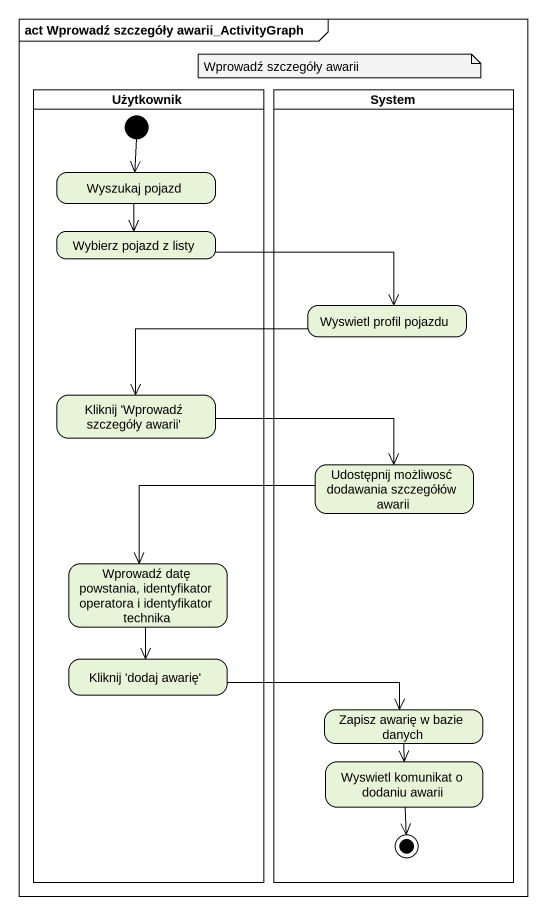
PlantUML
@startuml
mainframe act Wprowadź szczegóły awarii_ActivityGraph
hide empty description
state Użytkownik <<partition>> {
  state "Wyszukaj pojazd" as Wyszukaj_pojazd
  state "Wybierz pojazd z listy" as Wybierz_pojazd_z_listy
  state "Kliknij 'Wprowadź szczegóły awarii'" as Kliknij_Wprowadź_szczegóły
  state "Wprowadź datę powstania, identyfikator operatora i identyfikator technika" as Wprowadź_datę_powstania
  state "Kliknij 'dodaj awarię'" as Kliknij_dodaj_awarię
  [*] --> Wyszukaj_pojazd
}
state System <<partition>> {
  state "Wyswietl profil pojazdu" as Wyswietl_profil_pojazdu
  state "Udostępnij możliwosć dodawania szczegółów awarii" as Udostępnij_możliwosć
  state "Zapisz awarię w bazie danych" as Zapisz_awarię_w_bazie_danych
  state "Wyswietl komunikat o dodaniu awarii" as Wyswietl_komunikat_o
  Wyswietl_komunikat_o --> [*]
}
Wyszukaj_pojazd --> Wybierz_pojazd_z_listy
Wybierz_pojazd_z_listy -right-> Wyswietl_profil_pojazdu
Wyswietl_profil_pojazdu -left-> Kliknij_Wprowadź_szczegóły
Kliknij_Wprowadź_szczegóły -right-> Udostępnij_możliwosć
Udostępnij_możliwosć -left-> Wprowadź_datę_powstania
Wprowadź_datę_powstania --> Kliknij_dodaj_awarię
Kliknij_dodaj_awarię -right-> Zapisz_awarię_w_bazie_danych
Zapisz_awarię_w_bazie_danych --> Wyswietl_komunikat_o
note as N1
  Wprowadź szczegóły awarii
end note
@enduml
